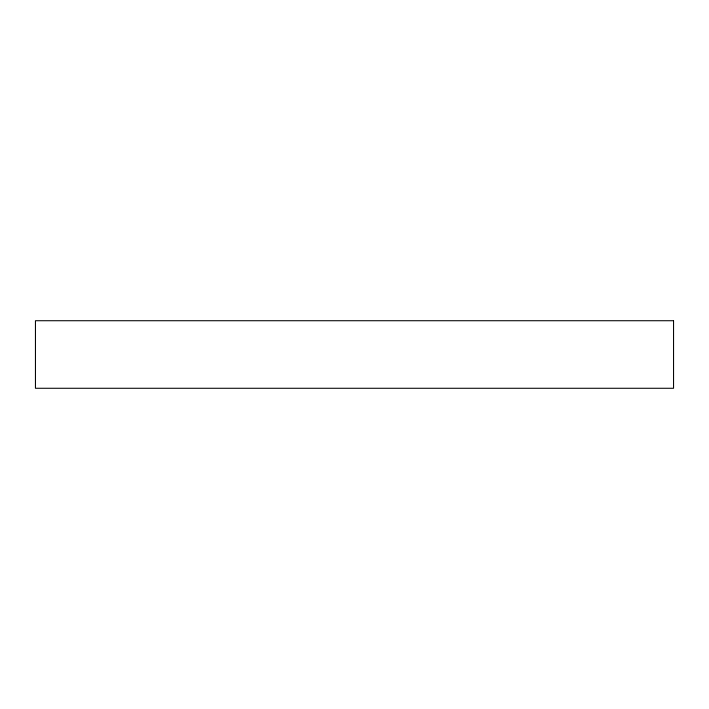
<?xml version="1.0" encoding="UTF-8"?>
<svg xmlns="http://www.w3.org/2000/svg" width="709" height="709" viewBox="0 0 709 709"><rect width="100%" height="100%" fill="white"/><g stroke="black" fill="none" stroke-linecap="round" stroke-linejoin="round"><path stroke-width="1.06" d="M673.55 320.725L35.45 320.725L35.45 388.275L673.55 388.275L673.55 320.725"/></g></svg>
